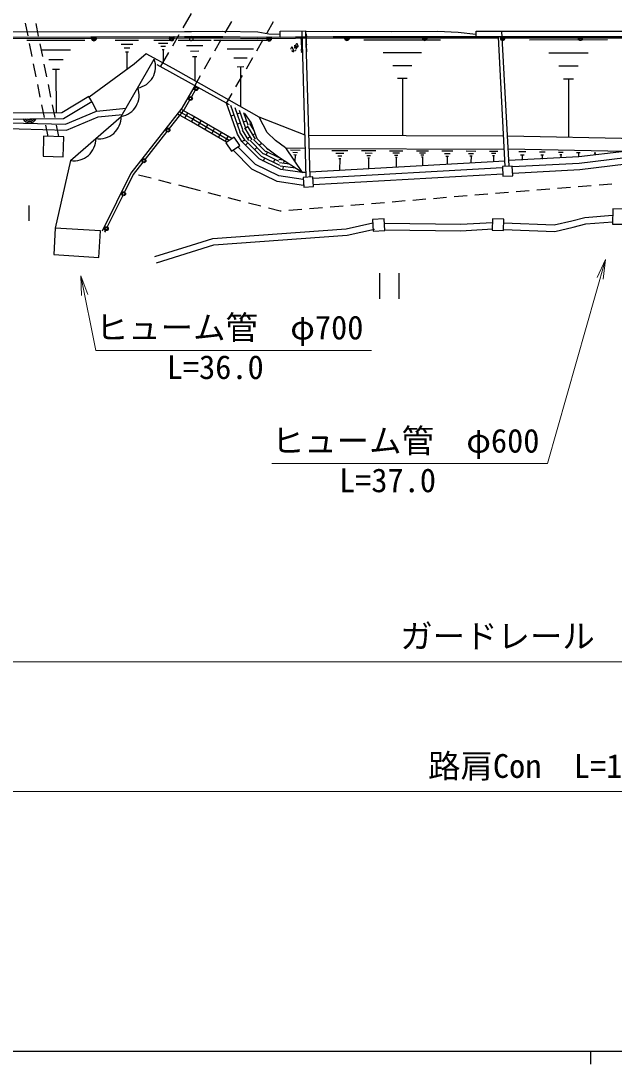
# Model space of a CAD drawing. Units: millimetres, scale not verified. Extents: x 40000 to 680000, y 20000 to 380000.
# Drawn here: x 124065 to 169817, y 204000 to 284366 of the extents above; entities that cross this region are included whole.
import ezdxf
from ezdxf.enums import TextEntityAlignment as Align

# ---------------------------------------------------------------- set-up
doc = ezdxf.new("R2010")
doc.units = ezdxf.units.MM
doc.header["$LTSCALE"] = 1000
for name, color, linetype, lineweight in [('M-BGD', 7, 'Continuous', 25), ('M-STR-HTXT', 7, 'Continuous', 13), ('M-STR-STR1', 1, 'Continuous', 25), ('M-STR-STRC', 7, 'Continuous', 25), ('M-TTL-BAND', 7, 'Continuous', 25)]:
    doc.layers.add(name, color=color, linetype=linetype, lineweight=lineweight)
doc.styles.add('ＭＳ ゴシック', font='')
doc.styles.get('ＭＳ ゴシック').set_extended_font_data('MS Gothic')

# ---------------------------------------------------------------- blocks, each defined once
blk = doc.blocks.new('open_arrow')
at = {"color": 0, "linetype": 'Continuous', "lineweight": -2}
blk.add_lwpolyline([(7.5, 1.25), (0, 0), (7.5, -1.25)], dxfattribs=at)

msp = doc.modelspace()

# ---------------------------------------------------------------- linework, layer by layer
at = {"layer": 'M-BGD'}
for p, q in [((136574, 283828), (137214, 284935)), ((124618, 283201), (124420, 284181)), ((125437, 283185), (125239, 284165)), ((139823, 283443), (140323, 284309)), ((143055, 283451), (143555, 284317)), ((135774, 282443), (136274, 283309)), ((136208, 282884), (138730, 282887)), ((138940, 282887), (143043, 282891)), ((139024, 282057), (139524, 282923)), ((142254, 282066), (142755, 282931)), ((144058, 283562), (146053, 283586)), ((144064, 283112), (144058, 283562)), ((144064, 283112), (146059, 283136)), ((146068, 272317), (145753, 283577)), ((146367, 272338), (146053, 283586)), ((150523, 282902), (156438, 282909)), ((159178, 283560), (161165, 283566)), ((159179, 283110), (159178, 283560)), ((159179, 283110), (160889, 283115)), ((161419, 273156), (160889, 283115)), ((161718, 273171), (161165, 283566)), ((163284, 282916), (169308, 282920)), ((124535, 282871), (129008, 282876)), ((124934, 281633), (124736, 282613)), ((125754, 281617), (125556, 282597)), ((125654, 282127), (127891, 282130)), ((131347, 282879), (133142, 282881)), ((131796, 282580), (132693, 282581)), ((132021, 282281), (132469, 282282)), ((134323, 282882), (135754, 282883)), ((134681, 282644), (135397, 282645)), ((134860, 282406), (135218, 282406)), ((134950, 282167), (135129, 282167)), ((135040, 282167), (135041, 281094)), ((136839, 282464), (138100, 282466)), ((139966, 282204), (142018, 282206)), ((126214, 281382), (127332, 281384)), ((131807, 277002), (134353, 281407)), ((132133, 281982), (132357, 281983)), ((132245, 281982), (132247, 280637)), ((134835, 280816), (135474, 281923)), ((137155, 282044), (137786, 282045)), ((137313, 281624), (137628, 281625)), ((137471, 281624), (137473, 279733)), ((138225, 280671), (138724, 281537)), ((140480, 281521), (141506, 281522)), ((141454, 280680), (141954, 281546)), ((152003, 281918), (154960, 281922)), ((164791, 281913), (167803, 281915)), ((125251, 280064), (125053, 281045)), ((126070, 280048), (125872, 281028)), ((126495, 280637), (127054, 280638)), ((126774, 280637), (126778, 277283)), ((137214, 279516), (134569, 280968)), ((140737, 280837), (141250, 280838)), ((140994, 280838), (140997, 277760)), ((152743, 280933), (154222, 280935)), ((165544, 280910), (167050, 280911)), ((142438, 276954), (137214, 279898)), ((137475, 279372), (137925, 280151)), ((140654, 279295), (141154, 280161)), ((153114, 279948), (153853, 279949)), ((153484, 279948), (153489, 275512)), ((165922, 279906), (166675, 279906)), ((166298, 279906), (166301, 275388)), ((125567, 278496), (125370, 279476)), ((126387, 278480), (126189, 279460)), ((140160, 277898), (137214, 279516)), ((137475, 279372), (137214, 278918)), ((129548, 278154), (129317, 278540)), ((129548, 278154), (129903, 277416)), ((139922, 278029), (140354, 278775)), ((125884, 276928), (125686, 277908)), ((126703, 276911), (126506, 277892)), ((137214, 276840), (136273, 277383)), ((137214, 277100), (136413, 277562)), ((136704, 276875), (136932, 277262)), ((140973, 275801), (140252, 277845)), ((140257, 277831), (140270, 277835)), ((141176, 275976), (140584, 277655)), ((140742, 277207), (140978, 277290)), ((141379, 276151), (140916, 277464)), ((141583, 276326), (141249, 277274)), ((127899, 273609), (131807, 277002)), ((137214, 276580), (136132, 277204)), ((140337, 275297), (137214, 277100)), ((140134, 275154), (137214, 276840)), ((139930, 275012), (137214, 276580)), ((137223, 276575), (137452, 276962)), ((137743, 276275), (137972, 276662)), ((137746, 276273), (137971, 276662)), ((140271, 277040), (140506, 277124)), ((140756, 276416), (140991, 276499)), ((141227, 276582), (141463, 276665)), ((141786, 276501), (141718, 276694)), ((145978, 275551), (142438, 276954)), ((126178, 275469), (126003, 276339)), ((126998, 275453), (126822, 276323)), ((138263, 275975), (138491, 276362)), ((138782, 275674), (139011, 276062)), ((139302, 275374), (139531, 275762)), ((141377, 275114), (140961, 275791)), ((141642, 275160), (141153, 275956)), ((141907, 275207), (141345, 276121)), ((141359, 276099), (141572, 276230)), ((142172, 275254), (141537, 276286)), ((142054, 275922), (141729, 276451)), ((141785, 276361), (141874, 276415)), ((141964, 275591), (142137, 275697)), ((139822, 275074), (140050, 275462)), ((141113, 275067), (141326, 275198)), ((141388, 274790), (141565, 274966)), ((142613, 273910), (141412, 275120)), ((141539, 275329), (141751, 275460)), ((142782, 274095), (141712, 275173)), ((141743, 275142), (141787, 275186)), ((142951, 274280), (142012, 275225)), ((142449, 274786), (142620, 274956)), ((161295, 275479), (146278, 275542)), ((177875, 275174), (161596, 275475)), ((142094, 274434), (142271, 274610)), ((143990, 273524), (142795, 274110)), ((143119, 274466), (142901, 274685)), ((143931, 273831), (142971, 274303)), ((142981, 274019), (143091, 274244)), ((144462, 274593), (146006, 274550)), ((144462, 274593), (145767, 272690)), ((144865, 274432), (145594, 274411)), ((145042, 274244), (145407, 274234)), ((145128, 274060), (145311, 274054)), ((145220, 274057), (145204, 273510)), ((146306, 274542), (161331, 274479)), ((148040, 274385), (149272, 274380)), ((148347, 274178), (148963, 274175)), ((150327, 274375), (151450, 274371)), ((150607, 274187), (151169, 274184)), ((152502, 274366), (153522, 274362)), ((152756, 274195), (153266, 274193)), ((154571, 274358), (155493, 274354)), ((154801, 274203), (155262, 274201)), ((154915, 274049), (155146, 274048)), ((156539, 274349), (157367, 274346)), ((156745, 274142), (157159, 274140)), ((158412, 274341), (159150, 274338)), ((158595, 274156), (158965, 274155)), ((160192, 274334), (160846, 274331)), ((160355, 274170), (160682, 274169)), ((161331, 274479), (161348, 274479)), ((170625, 274308), (161649, 274473)), ((162472, 274308), (163003, 274298)), ((164048, 274279), (164488, 274271)), ((164154, 274057), (164374, 274053)), ((164264, 274055), (164258, 273724)), ((165531, 274252), (165886, 274245)), ((165616, 274072), (165794, 274069)), ((165705, 274071), (165700, 273804)), ((166926, 274226), (167201, 274221)), ((167063, 274223), (167057, 273880)), ((168271, 274201), (168405, 274199)), ((168338, 274200), (168335, 274032)), ((127899, 273609), (126720, 268394)), ((144048, 273217), (142620, 273918)), ((142760, 273570), (142871, 273795)), ((143544, 273464), (143654, 273689)), ((143764, 273913), (143792, 273970)), ((145767, 272690), (143923, 273872)), ((144280, 273643), (143959, 273686)), ((144776, 273325), (144008, 273427)), ((144346, 273382), (144372, 273584)), ((161397, 273566), (146357, 272711)), ((148500, 273972), (148808, 273971)), ((148576, 273766), (148730, 273766)), ((148653, 273766), (148650, 272842)), ((150746, 273999), (151027, 273998)), ((150816, 273811), (150956, 273811)), ((150886, 273811), (150883, 272968)), ((152883, 274025), (153138, 274024)), ((152946, 273854), (153074, 273854)), ((153010, 273854), (153007, 273089)), ((154972, 273895), (155088, 273895)), ((155030, 273895), (155027, 273204)), ((156848, 273934), (157055, 273933)), ((156951, 273934), (156949, 273313)), ((158687, 273971), (158871, 273970)), ((158779, 273971), (158777, 273417)), ((160436, 274006), (160599, 274006)), ((160518, 274006), (160516, 273516)), ((162599, 274040), (162865, 274035)), ((162732, 274038), (162725, 273640)), ((132562, 272637), (132556, 272638)), ((134113, 272241), (133144, 272488)), ((145271, 273008), (144058, 273168)), ((144280, 272887), (144313, 273134)), ((145056, 273036), (145070, 273137)), ((145767, 272690), (146057, 272700)), ((146057, 272694), (145767, 272690)), ((161193, 273054), (146597, 272224)), ((161221, 272554), (146632, 271725)), ((161206, 273055), (161185, 273053)), ((161229, 272555), (161221, 272554)), ((135663, 271846), (134694, 272093)), ((137214, 271451), (136245, 271698)), ((168051, 271661), (167054, 271580)), ((169646, 271791), (168649, 271710)), ((137927, 271269), (137214, 271451)), ((139477, 270874), (138508, 271121)), ((158483, 270880), (157486, 270799)), ((160077, 271010), (159081, 270929)), ((161672, 271141), (160675, 271059)), ((163267, 271271), (162270, 271189)), ((164862, 271401), (163865, 271319)), ((166456, 271531), (165460, 271449)), ((124685, 270149), (124685, 268949)), ((141028, 270479), (140059, 270726)), ((142578, 270083), (141609, 270330)), ((148914, 270100), (147918, 270019)), ((150509, 270230), (149512, 270149)), ((152104, 270360), (151107, 270279)), ((153699, 270490), (152702, 270409)), ((155293, 270620), (154297, 270539)), ((156888, 270750), (155891, 270669)), ((144065, 269704), (143160, 269935)), ((144130, 269710), (144065, 269704)), ((145725, 269840), (144728, 269759)), ((147320, 269970), (146323, 269889)), ((134386, 266213), (137214, 267095)), ((134535, 265736), (137214, 266571)), ((151720, 264942), (151720, 262942)), ((153220, 264942), (153220, 262942))]:
    msp.add_line(p, q, dxfattribs=at)
for points in [[(112192, 283069), (120737, 283443), (122211, 283519), (136676, 283551), (137214, 283553)], [(112214, 282570), (120761, 282944), (122225, 283019), (136678, 283051), (137214, 283053)], [(137214, 283553), (139652, 283564), (142334, 283517)], [(137214, 283053), (139649, 283064), (142331, 283017), (148138, 283063), (152659, 283059), (156189, 283062), (160891, 283065)], [(142334, 283517), (143177, 283373), (144030, 283335)], [(145664, 283018), (145665, 282984), (145675, 282949), (145680, 282777), (145690, 282717), (145702, 282294), (145695, 282251), (145697, 282174), (145689, 282147), (145690, 282122), (145700, 282096), (145692, 282070), (145695, 281958), (145687, 281940)], [(146054, 283547), (148136, 283563), (152659, 283559), (156188, 283562)], [(146059, 283375), (146069, 283332), (146079, 283306), (146084, 283125), (146076, 283090), (146077, 283056), (146070, 283021), (146073, 282909), (146065, 282883), (146073, 282598), (146083, 282573), (146084, 282513), (146077, 282478), (146091, 281978)], [(156188, 283562), (157781, 283501), (159157, 283330)], [(161165, 283566), (166178, 283568), (174660, 283567)], [(161192, 283065), (166178, 283068), (174660, 283067), (178373, 283076)], [(144950, 282074), (144968, 282049), (144985, 282041), (145011, 282024), (145029, 282016), (145055, 282008), (145107, 282010), (145115, 282019), (145114, 282070), (145076, 282164), (145012, 282309), (144967, 282368), (144934, 282333), (144918, 282289), (144893, 282245), (144886, 282202), (144878, 282176)], [(145137, 282468), (145180, 282469), (145189, 282452), (145191, 282392), (145182, 282374), (145183, 282357), (145175, 282348), (145175, 282340), (145166, 282331), (145168, 282279), (145176, 282288), (145193, 282297), (145202, 282306), (145219, 282315), (145227, 282315), (145244, 282333), (145261, 282342), (145270, 282342), (145278, 282351), (145313, 282352), (145313, 282335), (145322, 282327), (145322, 282318), (145314, 282300), (145315, 282275), (145307, 282257), (145307, 282249), (145290, 282239), (145290, 282222), (145265, 282196), (145266, 282187), (145257, 282178)], [(145293, 282447), (145310, 282430), (145311, 282413), (145328, 282404), (145355, 282379), (145372, 282371), (145381, 282363), (145390, 282363), (145407, 282355), (145416, 282364), (145424, 282364), (145441, 282382), (145450, 282382), (145448, 282434), (145429, 282485), (145402, 282545), (145392, 282579), (145366, 282604), (145357, 282604), (145340, 282595), (145332, 282586), (145306, 282576), (145273, 282524), (145257, 282489), (145249, 282463), (145216, 282410), (145208, 282384), (145209, 282366)], [(137214, 279898), (135815, 280686), (133735, 281825), (132802, 281034), (129333, 278479)], [(145200, 282081), (145217, 282073), (145234, 282074), (145252, 282057)], [(137214, 278918), (136484, 277653), (132556, 272638), (130343, 268172)], [(129317, 278540), (127223, 277287), (122132, 277246)], [(122136, 276796), (127349, 276838), (129548, 278154)], [(122091, 276541), (127502, 276396), (129903, 277416), (132177, 277644)], [(141113, 275067), (140769, 275626), (139922, 278029)], [(122079, 276092), (127587, 275943), (130016, 276975), (131900, 277164)], [(143923, 273872), (143123, 274470), (142291, 275275), (141829, 276538), (141344, 277219)], [(144462, 274593), (143708, 275157), (143065, 275778), (142438, 276954)], [(145767, 272690), (144107, 272909), (142445, 273725), (141113, 275067)], [(145874, 271679), (143819, 271992), (141883, 272943), (140431, 274405)], [(145842, 272139), (143956, 272427), (142149, 273313), (140806, 274667)], [(170625, 274308), (167087, 273881), (161696, 273597)], [(170684, 273811), (167130, 273383), (161976, 273111), (161969, 273111)], [(170743, 273315), (167173, 272884), (162007, 272612), (161993, 272611)], [(161304, 268795), (165187, 268651), (166548, 268962), (167557, 269229), (169698, 269388)], [(137214, 267095), (138861, 267608), (149164, 268345), (151216, 268804)], [(152104, 268781), (157988, 268695), (160432, 268839)], [(161286, 268296), (165234, 268149), (166668, 268476), (167640, 268734), (169716, 268888)], [(137214, 266571), (138954, 267114), (149237, 267849), (151325, 268316)], [(152096, 268281), (157999, 268195), (160462, 268340)]]:
    msp.add_lwpolyline(points, dxfattribs=at)
for points in [[(125777, 273933), (127338, 273903), (127369, 275445), (125807, 275476)], [(140319, 274326), (140962, 274776), (140512, 275419), (139869, 274969)], [(161201, 273146), (161237, 272397), (162001, 272433), (161965, 273182)], [(145830, 272301), (145883, 271543), (146641, 271596), (146588, 272354)], [(170765, 269867), (169705, 269882), (169688, 268712), (170748, 268697)], [(151193, 269068), (151241, 268168), (152142, 268216), (152093, 269117)], [(160436, 269120), (160415, 268242), (161293, 268221), (161314, 269099)]]:
    msp.add_lwpolyline(points, close=True, dxfattribs=at)
for centre, radius, start, end in [((132809, 280830), 1648, 279.45321, 20.47026), ((131536, 278628), 1648, 279.45321, 20.47026), ((124740, 277083), 567, 208.5302, 332.38523), ((124740, 277083), 453, 216.4896, 324.42584), ((124740, 277083), 340, 232.11497, 308.80047), ((130112, 276981), 1695, 261.21257, 0.72876), ((128158, 275284), 1695, 261.21257, 0.72876)]:
    msp.add_arc(centre, radius, start, end, dxfattribs=at)
at = {"layer": 'M-STR-HTXT'}
for p, q in [((111710, 235000), (221159, 235000)), ((100625, 225000), (230279, 225000))]:
    msp.add_line(p, q, dxfattribs=at)
for points in [[(169147, 265982), (164669, 250257), (143419, 250257)], [(128702, 264722), (129845, 258976), (151095, 258976)]]:
    msp.add_lwpolyline(points, dxfattribs=at)
at = {"layer": 'M-STR-STR1'}
msp.add_lwpolyline([(126596, 266359), (130088, 266146), (130212, 268180), (126720, 268394)], close=True, dxfattribs=at)
at = {"layer": 'M-STR-STRC'}
for p, q in [((137501, 279016), (137214, 278518)), ((137064, 278258), (136650, 277541)), ((136650, 277541), (135496, 276067)), ((135311, 275831), (133646, 273705)), ((133461, 273469), (132726, 272531)), ((132726, 272531), (132056, 271180)), ((131923, 270911), (130724, 268491)), ((130591, 268223), (130522, 268084))]:
    msp.add_line(p, q, dxfattribs=at)
for points in [[(137214, 283153), (139650, 283164), (142332, 283117), (148137, 283163), (152659, 283159), (156189, 283162), (166178, 283168), (174660, 283167), (180131, 283180), (184120, 283173), (188624, 283288), (191666, 283358), (200159, 283564), (204134, 283662), (207631, 283743), (208653, 283759), (210617, 283730), (221159, 284094)], [(111710, 282648), (120756, 283044), (122222, 283119), (136678, 283151), (137214, 283153)]]:
    msp.add_lwpolyline(points, dxfattribs=at)
for centre, radius in [((129700, 283023), 100), ((135700, 283036), 100), ((143214, 283012), 100), ((149213, 283049), 100), ((155213, 283048), 100), ((161213, 283052), 100), ((167213, 283056), 100), ((137576, 279146), 150), ((137576, 279146), 120), ((137576, 279146), 100), ((137139, 278388), 150), ((137139, 278388), 120), ((137139, 278388), 100), ((135403, 275949), 150), ((135403, 275949), 120), ((135403, 275949), 100), ((133553, 273587), 150), ((133553, 273587), 120), ((133553, 273587), 100), ((131990, 271045), 150), ((131990, 271045), 120), ((131990, 271045), 100), ((130658, 268357), 150), ((130658, 268357), 120), ((130658, 268357), 100)]:
    msp.add_circle(centre, radius, dxfattribs=at)
for centre, radius, start, end in [((129700, 283023), 188, 143.25655, 36.99634), ((129700, 283023), 150, 131.53607, 48.71682), ((129700, 283023), 112, 90.12646, 90.12643), ((135700, 283036), 188, 143.25655, 36.99634), ((135700, 283036), 150, 131.53607, 48.71682), ((135700, 283036), 112, 90.12646, 90.12643), ((137214, 283003), 150, 90.24992, 270.24992), ((137214, 283003), 150, 270.24992, 90.24992), ((143214, 283012), 188, 143.58086, 37.32065), ((143214, 283012), 150, 131.86038, 49.04113), ((143214, 283012), 112, 90.45077, 90.45073), ((149213, 283049), 188, 143.07528, 36.81507), ((149213, 283049), 150, 131.3548, 48.53555), ((149213, 283049), 112, 89.9452, 89.94515), ((155213, 283048), 188, 143.17829, 36.91809), ((155213, 283048), 150, 131.45781, 48.63857), ((155213, 283048), 112, 90.04822, 90.04816), ((161213, 283052), 188, 143.16808, 36.90788), ((161213, 283052), 150, 131.4476, 48.62836), ((161213, 283052), 112, 90.03801, 90.03795), ((167213, 283056), 188, 143.12361, 36.86341), ((167213, 283056), 150, 131.40313, 48.58389), ((167213, 283056), 112, 89.99353, 89.9935)]:
    msp.add_arc(centre, radius, start, end, dxfattribs=at)
at = {"layer": 'M-TTL-BAND'}
for p, q in [((40000, 205000), (579000, 205000)), ((168000, 205000), (168000, 204000))]:
    msp.add_line(p, q, dxfattribs=at)

# ---------------------------------------------------------------- block references
at = {"layer": 'M-STR-HTXT', "xscale": 200, "yscale": 200}
for p, rotation in [((169147, 265982), 254.1), ((128702, 264722), 281.2)]:
    msp.add_blockref('open_arrow', p, dxfattribs=dict(at, rotation=rotation))

# ---------------------------------------------------------------- texts
at = {"layer": 'M-STR-HTXT', "style": 'ＭＳ ゴシック'}
for s, p in [('ヒューム管\u3000φ700', (129845, 259276)), ('L=36.0', (135314, 256225)), ('ヒューム管\u3000φ600', (143419, 250557)), ('L=37.0', (148597, 247507))]:
    msp.add_text(s, height=1833, dxfattribs=at).set_placement(p, align=Align.BOTTOM_LEFT)
for s, p in [('ガードレール\u3000L=109.0', (166435, 235500)), ('路肩Con\u3000L=134.6', (165452, 225500))]:
    msp.add_text(s, height=1833, dxfattribs=at).set_placement(p, align=Align.BOTTOM_CENTER)

doc.saveas('drawing.dxf')
